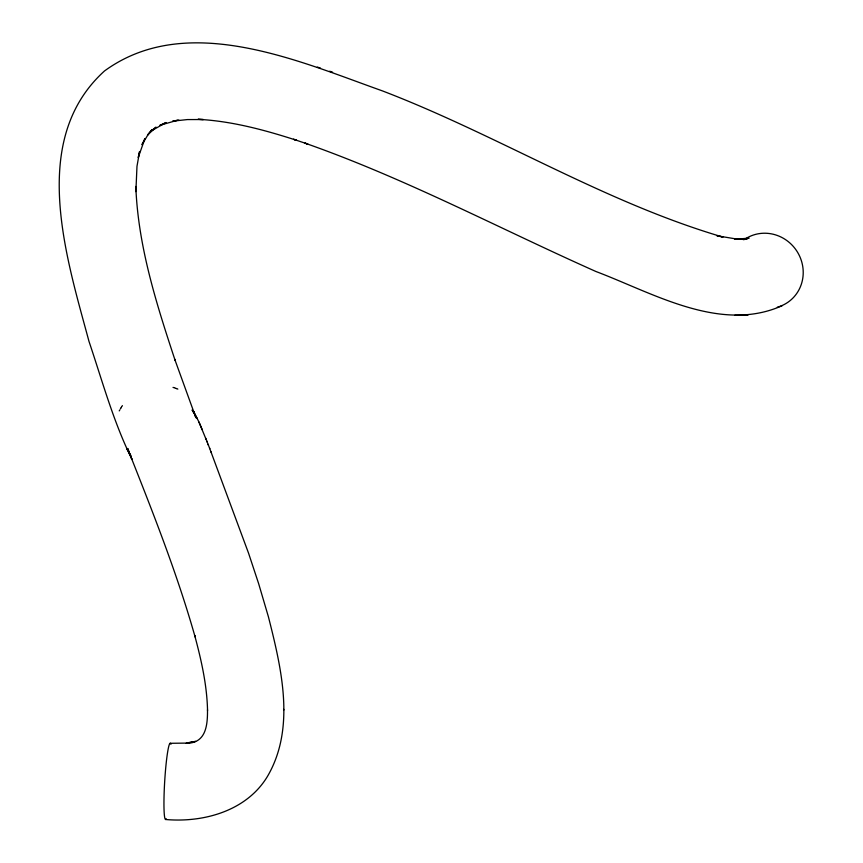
<?xml version="1.0" encoding="UTF-8"?>
<svg xmlns="http://www.w3.org/2000/svg" width="863" height="863" viewBox="0 0 863 863"><rect width="100%" height="100%" fill="white"/><g stroke="black" fill="none" stroke-linecap="round" stroke-linejoin="round"><path stroke-width="1.29" d="M207.498 709.796C207.638 725.341 206.02 743.464 186.138 743.291L195.588 741.382L185.933 743.108L170.27 743.291M209.515 447.962L248.598 553.302L258.652 583.69L268.425 616.84C281.37 668.048 295.933 727.973 267.368 776.56C246.591 810.961 203.571 822.849 165.577 819.494M119.806 409.903L119.245 410.896M120.389 408.868L120.809 408.156M121.025 407.8L121.467 407.088M121.812 406.549L122.406 405.642M743.863 239.731L746.031 238.468A38.177 36.419 55.9 0 1 799.688 256.3A38.177 36.419 55.9 0 1 777.283 307.217M782.385 305.588C720.529 333.474 653.302 293.14 595.966 271.521C499.138 228.382 405.157 178.296 304.941 143.118L307.875 144.099L293.528 139.267L296.689 140.324C264.661 129.989 231.769 121.068 198.005 119.31L203.344 119.547L187.411 119.569L172.719 121.154L178.803 120M742.892 239.504L745.891 238.652M743.086 239.504L749.084 238.123L734.683 239.321L746.927 239.234L736.031 238.932L716.926 235.772L722.978 237.098C603.971 202.19 497.692 134.973 382.158 90.798C298.231 60.982 186.699 11.079 104.509 70.96C28.36 139.957 66.289 256.947 88.975 341.349C102.341 380.961 113.377 421.834 131.985 459.396L127.692 448.469L130.076 454.952M177.498 120.27L159.946 125.254L166.084 122.524L150.518 131.359L156.074 127.141L147.551 135.06L151.985 129.666L148.263 134.261L141.974 144.671L144.919 138.641L138.22 157.519L139.601 151.489L136.98 166.343L135.879 191.618L135.815 186.44C138.058 246.322 156.505 304.067 175.167 360.518L174.682 359.148L195.923 417.768L193.549 411.317L198.997 422.115L207.239 442.158M734.801 315.275L740.864 315.232M741.781 315.211L747.941 315.178M173.021 387.401L173.841 387.649M317.347 67.066L320.518 68.134M329.644 71.219L332.579 72.201M174.445 387.854L175.038 388.048M175.621 388.253L176.57 388.609M176.753 388.674L177.832 389.105M197.293 418.62L192.136 409.957L193.722 412.633M126.796 448.825L130.766 455.491M130.356 454.812L130.68 455.362M198.997 422.115L202.255 429.763M130.701 456.365C154.229 515.783 177.67 575.384 195.103 636.926L194.704 635.481C201.295 660.012 206.991 685.017 207.541 710.519M211.014 451.834L211.252 452.428M205.653 438.156L206.149 439.396M206.807 441.047L208.468 445.276M208.091 444.337L209.806 448.728M170.939 744.327L170.874 744.122A38.177 3.215 -86.5 0 0 164.704 781.209A38.177 3.215 -86.5 0 0 166.257 818.771M283.754 709.332L283.798 710.055"/></g></svg>
